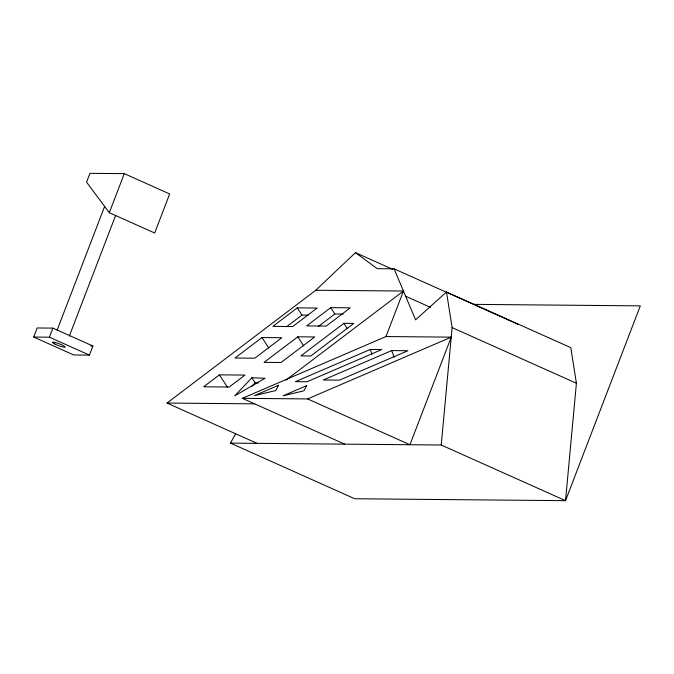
<?xml version="1.0" encoding="UTF-8"?>
<svg xmlns="http://www.w3.org/2000/svg" width="674" height="674" viewBox="0 0 674 674"><rect width="100%" height="100%" fill="white"/><g stroke="black" fill="none" stroke-linecap="round" stroke-linejoin="round"><path stroke-width="1.01" d="M473.569 304.362L640.3 305.87L565.528 500.664L441.234 445.017L452.119 327.598L446.491 292.002L415.588 319.855L394.088 268.833L377.229 268.682L355.468 252.657L315.786 290.25L167.009 403.052L257.013 443.349M446.491 292.002L570.785 347.649L576.413 383.245L565.528 500.664L354.751 498.752L230.466 443.113L235.563 433.972M33.7 337.051L37.188 327.968L52.884 328.112L92.902 346.023L89.415 355.105L73.719 354.962L33.7 337.051L49.404 337.185L89.415 355.105M49.404 337.185L52.884 328.112M57.147 330.125L104.647 206.37M109.306 212.698L124.294 173.648L169.671 193.96L154.683 233.019L109.306 212.698L86.575 182.199L89.979 173.336L124.294 173.648M69.304 336.132L115.675 215.326M344.667 444.149L242.337 398.334L385.975 336.545L403.44 291.042L315.786 290.25M385.975 336.545L451.243 337.135L409.935 444.739L307.597 398.924L242.337 398.334M251.891 377.76L234.721 395.865L265.084 378.249L251.891 377.76L255.185 382.857L258.226 382.967M251.604 386.623L255.185 382.857M297.276 307.858L272.86 326.368L292.718 326.553L317.125 308.043L297.276 307.858L301.952 315.087L308.22 315.146M261.992 337.539L234.99 358.02L254.806 358.197L281.816 337.725L261.992 337.539L268.825 348.087M219.429 374.854L203.666 386.8L229.227 387.028L244.991 375.081L219.429 374.854L227.686 387.601M286.492 326.806L301.952 315.087M330.707 307.656L306.653 325.896L326.216 326.073L350.278 307.833L330.707 307.656L334.818 314L343.058 314.076M297.798 336.798L264.098 362.351L281.033 362.502L314.733 336.949L297.798 336.798L303.755 345.998M318.229 326.587L334.818 314M343.875 323.335L300.933 355.897L310.815 355.99L353.757 323.427L343.875 323.335L347.203 328.474M285.995 380.094L403.44 291.042M370.237 349.477L295.473 381.636L307.024 381.745L381.787 349.579L370.237 349.477L371.93 354.077M391.704 350.581L323.301 380.001L339.494 380.144L407.896 350.724L391.704 350.581L394.164 357.296M307.597 398.924L451.243 337.135M90.813 346.006L92.902 346.023M167.009 403.052L254.662 403.852M230.466 443.113L441.234 445.017M394.088 268.833L518.373 324.48M355.468 252.657L392.757 269.347M405.63 296.231L430.492 307.361M452.119 327.598L576.413 383.245M278.581 385.267L275.767 390.541L254.435 395.655L278.581 385.267M306.695 385.638L303.949 390.802L283.08 395.798L306.695 385.638M54.796 343.976A6.791 0.969 21 0 0 65.066 347.177A6.791 0.969 21 0 0 56.523 342.847A6.791 0.969 21 0 0 54.796 343.976"/></g></svg>
